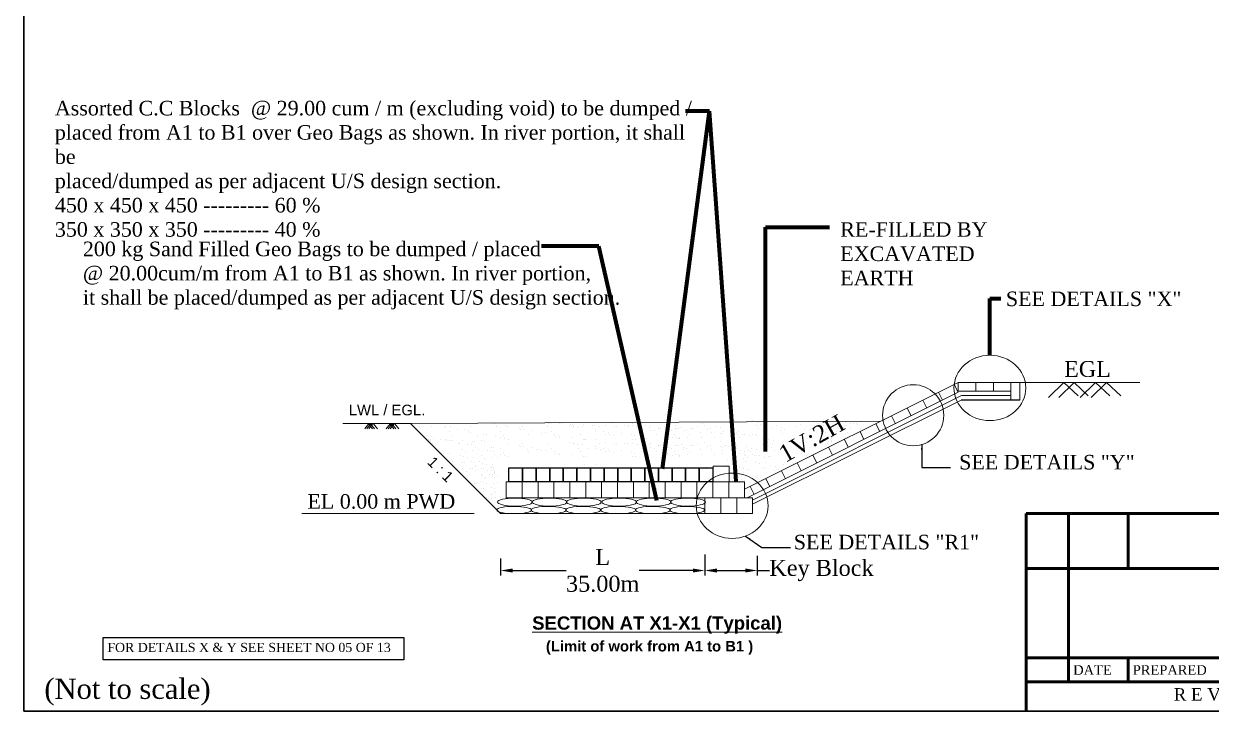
# Model space of a CAD drawing. Header units: metres. Extents: x -2434 to 11656, y -15288 to 8109.
# Drawn here: x -172.1 to -83.3, y -8361.3 to -8309.8 of the extents above; entities that cross this region are included whole.
import ezdxf
from ezdxf.enums import TextEntityAlignment as Align

# ---------------------------------------------------------------- set-up
doc = ezdxf.new("R2010")
doc.units = ezdxf.units.M
doc.layers.add('LINE', color=7, linetype='Continuous')
doc.styles.add('Arial B heading -200', font='arialbd.ttf', dxfattribs={"height": 0.6})
doc.styles.add('Arial-200', font='arial.ttf')
doc.styles.add('liza', font='times.ttf', dxfattribs={"height": 2})
doc.styles.get("Standard").update_dxf_attribs({"font": 'times.ttf'})
doc.dimstyles.get("Standard").update_dxf_attribs({"dimtxt": 0.5, "dimasz": 0.4075, "dimexe": 0.364, "dimexo": 0.219, "dimgap": 0.09, "dimtad": 0, "dimdec": 0, "dimlfac": 1000, "dimzin": 0, "dimdsep": 46, "dimtxsty": 'Standard', "dimcen": 0.09, "dimadec": 0, "dimazin": 0, "dimtfac": 1, "dimtdec": 0, "dimtofl": 0, "dimtmove": 0, "dimatfit": 3, "dimfxl": 1, "dimtolj": 1, "dimtzin": 0, "dimarcsym": 0})

# ---------------------------------------------------------------- blocks, each defined once
blk = doc.blocks.new('*D1186')
at = {"layer": 'Defpoints', "color": 0, "lineweight": -3, "ltscale": 0.5}
for p in [(-121.169, -8349.326), (-136.452, -8349.614), (-136.452, -8350.743)]:
    blk.add_point(p, dxfattribs=at)
at = {"layer": 'LINE', "color": 7, "ltscale": 0.5}
for p, q in [((-121.169, -8349.545), (-121.169, -8351.107)), ((-136.452, -8349.833), (-136.452, -8351.107)), ((-135.552, -8350.743), (-131.543, -8350.743)), ((-122.069, -8350.743), (-126.078, -8350.743))]:
    blk.add_line(p, q, dxfattribs=at)
at = {"layer": 'LINE', "color": 7, "lineweight": -3, "ltscale": 0.5}
for points in [[(-135.552, -8350.593), (-135.552, -8350.893), (-136.452, -8350.743)], [(-122.069, -8350.593), (-122.069, -8350.893), (-121.169, -8350.743)]]:
    blk.add_solid(points, dxfattribs=at)
at = {"layer": 'LINE', "color": 7, "lineweight": 9, "ltscale": 0.5, "insert": (-128.811, -8350.743), "char_height": 1.2, "attachment_point": 5}
blk.add_mtext('\\A1;L\\P35.00m', dxfattribs=at)
blk = doc.blocks.new('*D1187')
at = {"layer": 'Defpoints', "color": 0, "lineweight": -3, "ltscale": 0.5}
for p in [(-121.169, -8349.436), (-117.249, -8349.436), (-117.249, -8350.743)]:
    blk.add_point(p, dxfattribs=at)
at = {"layer": 'LINE', "color": 7, "ltscale": 0.5}
for p, q in [((-121.169, -8349.655), (-121.169, -8351.107)), ((-117.249, -8349.655), (-117.249, -8351.107)), ((-120.269, -8350.743), (-118.149, -8350.743)), ((-117.249, -8350.743), (-116.349, -8350.743))]:
    blk.add_line(p, q, dxfattribs=at)
at = {"layer": 'LINE', "color": 7, "lineweight": -3, "ltscale": 0.5}
for points in [[(-120.269, -8350.593), (-120.269, -8350.893), (-121.169, -8350.743)], [(-118.149, -8350.593), (-118.149, -8350.893), (-117.249, -8350.743)]]:
    blk.add_solid(points, dxfattribs=at)
at = {"layer": 'LINE', "color": 7, "lineweight": 9, "ltscale": 0.5, "insert": (-112.454, -8350.743), "char_height": 1.2, "attachment_point": 5}
blk.add_mtext('\\A1;Key Block', dxfattribs=at)

msp = doc.modelspace()

# ---------------------------------------------------------------- linework, layer by layer
at = {"color": 0, "linetype": 'Continuous', "lineweight": -3, "ltscale": 0.5}
msp.add_line((-97.63077, -8337.99115), (-102.017365, -8337.99115), dxfattribs=at)
at = {"linetype": 'ByBlock', "lineweight": 18, "ltscale": 0.5}
msp.add_line((-122.33666, -8346.489685), (-123.200437, -8346.489685), dxfattribs=at)
at = {"color": 0, "linetype": 'Continuous', "lineweight": -3, "ltscale": 0.5}
for points in [[(-134.802718, -8344.113685), (-135.81899, -8344.113685), (-135.81899, -8343.064517), (-134.802718, -8343.064517)], [(-133.786446, -8344.113685), (-134.802718, -8344.113685), (-134.802718, -8343.064517), (-133.786446, -8343.064517)], [(-132.770174, -8344.113685), (-133.786446, -8344.113685), (-133.786446, -8343.064517), (-132.770174, -8343.064517)], [(-131.753902, -8344.113685), (-132.770174, -8344.113685), (-132.770174, -8343.064517), (-131.753902, -8343.064517)], [(-130.73763, -8344.113683), (-131.753902, -8344.113683), (-131.753902, -8343.064515), (-130.73763, -8343.064515)], [(-129.721359, -8344.113684), (-130.73763, -8344.113684), (-130.73763, -8343.064516), (-129.721359, -8343.064516)], [(-128.705087, -8344.113684), (-129.721359, -8344.113684), (-129.721359, -8343.064516), (-128.705087, -8343.064516)], [(-127.688815, -8344.113681), (-128.705087, -8344.113681), (-128.705087, -8343.064514), (-127.688815, -8343.064514)], [(-126.672543, -8344.113682), (-127.688815, -8344.113682), (-127.688815, -8343.064514), (-126.672543, -8343.064514)], [(-125.656271, -8344.113683), (-126.672543, -8344.113683), (-126.672543, -8343.064515), (-125.656271, -8343.064515)], [(-124.639999, -8344.113684), (-125.656271, -8344.113684), (-125.656271, -8343.064516), (-124.639999, -8343.064516)], [(-123.623728, -8344.113685), (-124.639999, -8344.113685), (-124.639999, -8343.064517), (-123.623728, -8343.064517)], [(-122.607456, -8344.113684), (-123.623728, -8344.113684), (-123.623728, -8343.064516), (-122.607456, -8343.064516)], [(-121.591184, -8344.113685), (-122.607456, -8344.113685), (-122.607456, -8343.064517), (-121.591184, -8343.064517)], [(-120.574912, -8344.113685), (-121.591184, -8344.113685), (-121.591184, -8343.064517), (-120.574912, -8343.064517)], [(-166.149454, -8355.758915), (-143.674998, -8355.758915), (-143.674998, -8357.414404), (-166.149454, -8357.414404)]]:
    msp.add_lwpolyline(points, close=True, dxfattribs=at)
at = {"linetype": 'ByBlock', "lineweight": 18, "ltscale": 0.5}
for points in [[(-119.365209, -8344.113685), (-120.553209, -8344.113685), (-120.553209, -8342.925685), (-119.365209, -8342.925685)], [(-134.830912, -8345.301685), (-136.018912, -8345.301685), (-136.018912, -8344.113685), (-134.830912, -8344.113685)], [(-133.642912, -8345.301685), (-134.830912, -8345.301685), (-134.830912, -8344.113685), (-133.642912, -8344.113685)], [(-132.454912, -8345.301685), (-133.642912, -8345.301685), (-133.642912, -8344.113685), (-132.454912, -8344.113685)], [(-131.266912, -8345.301685), (-132.454912, -8345.301685), (-132.454912, -8344.113685), (-131.266912, -8344.113685)], [(-130.078912, -8345.301685), (-131.266912, -8345.301685), (-131.266912, -8344.113685), (-130.078912, -8344.113685)], [(-128.890912, -8345.301685), (-130.078912, -8345.301685), (-130.078912, -8344.113685), (-128.890912, -8344.113685)], [(-127.702912, -8345.301685), (-128.890912, -8345.301685), (-128.890912, -8344.113685), (-127.702912, -8344.113685)], [(-126.514912, -8345.301685), (-127.702912, -8345.301685), (-127.702912, -8344.113685), (-126.514912, -8344.113685)], [(-125.326912, -8345.301685), (-126.514912, -8345.301685), (-126.514912, -8344.113685), (-125.326912, -8344.113685)], [(-124.138912, -8345.301685), (-125.326912, -8345.301685), (-125.326912, -8344.113685), (-124.138912, -8344.113685)], [(-122.950912, -8345.301685), (-124.138912, -8345.301685), (-124.138912, -8344.113685), (-122.950912, -8344.113685)], [(-121.762912, -8345.301685), (-122.950912, -8345.301685), (-122.950912, -8344.113685), (-121.762912, -8344.113685)], [(-120.574912, -8345.301685), (-121.762912, -8345.301685), (-121.762912, -8344.113685), (-120.574912, -8344.113685)], [(-119.980912, -8346.489685), (-121.168912, -8346.489685), (-121.168912, -8345.301685), (-119.980912, -8345.301685)], [(-118.792912, -8346.489685), (-119.980912, -8346.489685), (-119.980912, -8345.301685), (-118.792912, -8345.301685)], [(-117.604912, -8346.489685), (-118.792912, -8346.489685), (-118.792912, -8345.301685), (-117.604912, -8345.301685)]]:
    msp.add_lwpolyline(points, close=True, dxfattribs=at)
msp.add_lwpolyline([(-118.198912, -8345.301685), (-118.198912, -8344.113685), (-120.574912, -8344.113685), (-120.574912, -8345.301685), (-119.386912, -8345.301685), (-119.386912, -8344.113685)], dxfattribs=at)
at = {"layer": 'LINE', "color": 7, "lineweight": 18, "ltscale": 0.5}
for p, q in [((-102.22694, -8336.677958), (-118.198912, -8344.663945)), ((-102.22694, -8337.412055), (-102.520578, -8336.824778)), ((-88.659877, -8336.677958), (-102.22694, -8336.677958)), ((-102.22694, -8336.677958), (-102.22694, -8337.334554)), ((-102.22694, -8336.677958), (-99.600557, -8336.677958)), ((-100.913748, -8336.677958), (-100.913748, -8337.334554)), ((-99.600557, -8336.677958), (-99.600557, -8337.334554)), ((-99.600557, -8336.677958), (-99.600557, -8337.334554)), ((-98.287366, -8336.677958), (-98.287366, -8337.334554)), ((-98.287366, -8336.677958), (-98.287366, -8337.334554)), ((-102.22694, -8337.412055), (-118.006201, -8345.301685)), ((-101.994438, -8337.662852), (-117.604912, -8345.468089)), ((-102.017365, -8337.99115), (-117.604912, -8345.784923)), ((-104.576047, -8338.586609), (-104.869686, -8337.999332)), ((-103.401493, -8337.999332), (-103.695132, -8337.412055)), ((-102.22694, -8337.334554), (-98.287366, -8337.334554)), ((-101.994438, -8337.662852), (-98.287366, -8337.662852)), ((-105.750601, -8339.173885), (-106.04424, -8338.586609)), ((-143.185532, -8339.756549), (-148.231538, -8339.756549)), ((-136.452395, -8346.489686), (-143.185532, -8339.756549)), ((-138.852445, -8339.729545), (-138.852445, -8339.729545)), ((-136.917024, -8339.772038), (-136.917024, -8339.772038)), ((-135.021328, -8339.71047), (-135.021328, -8339.71047)), ((-133.562427, -8339.696118), (-133.562427, -8339.696118)), ((-132.861842, -8339.726706), (-132.861842, -8339.726706)), ((-132.713413, -8339.733187), (-132.713413, -8339.733187)), ((-132.0114, -8339.75103), (-132.0114, -8339.75103)), ((-131.911897, -8339.768182), (-131.911897, -8339.768182)), ((-131.211312, -8339.79877), (-131.211312, -8339.79877)), ((-131.190212, -8339.691396), (-131.190212, -8339.691396)), ((-127.359095, -8339.672322), (-127.359095, -8339.672322)), ((-126.591774, -8339.720605), (-126.591774, -8339.720605)), ((-123.527978, -8339.653247), (-123.527978, -8339.653247)), ((-121.330304, -8339.75038), (-121.330304, -8339.75038)), ((-118.930677, -8339.550893), (-118.930677, -8339.550893)), ((-117.97661, -8339.663253), (-117.97661, -8339.663253)), ((-117.633454, -8339.504429), (-117.633454, -8339.504429)), ((-117.240742, -8339.635598), (-117.240742, -8339.635598)), ((-112.665061, -8339.770942), (-112.665061, -8339.770942)), ((-110.884968, -8339.55947), (-110.884968, -8339.55947)), ((-110.644309, -8339.686653), (-110.644309, -8339.686653)), ((-110.285879, -8339.769452), (-110.285879, -8339.769452)), ((-110.023368, -8339.72877), (-110.023368, -8339.72877)), ((-109.842792, -8339.721648), (-109.842792, -8339.721648)), ((-109.73327, -8339.793083), (-109.73327, -8339.793083)), ((-108.099709, -8340.348439), (-108.393348, -8339.761162)), ((-106.925155, -8339.761162), (-107.218794, -8339.173885)), ((-142.49363, -8339.996143), (-142.49363, -8339.996143)), ((-141.997997, -8340.642064), (-141.997997, -8340.642064)), ((-141.591562, -8339.937896), (-141.591562, -8339.937896)), ((-140.637495, -8340.050256), (-140.637495, -8340.050256)), ((-140.573549, -8339.9925), (-140.573549, -8339.9925)), ((-140.276893, -8340.379109), (-140.276893, -8340.379109)), ((-140.190524, -8339.980593), (-140.190524, -8339.980593)), ((-140.086961, -8340.626634), (-140.086961, -8340.626634)), ((-139.675283, -8340.224482), (-139.675283, -8340.224482)), ((-139.146173, -8340.21212), (-139.146173, -8340.21212)), ((-138.856076, -8340.276433), (-138.856076, -8340.276433)), ((-138.707253, -8340.442898), (-138.707253, -8340.442898)), ((-138.662513, -8339.977069), (-138.662513, -8339.977069)), ((-138.16688, -8340.62299), (-138.16688, -8340.62299)), ((-137.753186, -8340.555258), (-137.753186, -8340.555258)), ((-137.492619, -8340.578704), (-137.492619, -8340.578704)), ((-136.742432, -8339.973425), (-136.742432, -8339.973425)), ((-136.445776, -8340.360035), (-136.445776, -8340.360035)), ((-136.255844, -8340.607559), (-136.255844, -8340.607559)), ((-136.100962, -8339.865811), (-136.100962, -8339.865811)), ((-135.954812, -8339.946264), (-135.954812, -8339.946264)), ((-135.056612, -8340.097338), (-135.056612, -8340.097338)), ((-134.986783, -8340.16468), (-134.986783, -8340.16468)), ((-134.831396, -8339.957995), (-134.831396, -8339.957995)), ((-134.766514, -8340.161651), (-134.766514, -8340.161651)), ((-134.335763, -8340.603916), (-134.335763, -8340.603916)), ((-134.032716, -8340.27704), (-134.032716, -8340.27704)), ((-133.403057, -8340.463923), (-133.403057, -8340.463923)), ((-133.070504, -8340.451266), (-133.070504, -8340.451266)), ((-132.911315, -8339.954351), (-132.911315, -8339.954351)), ((-132.614659, -8340.340961), (-132.614659, -8340.340961)), ((-132.424727, -8340.588485), (-132.424727, -8340.588485)), ((-132.102474, -8340.669682), (-132.102474, -8340.669682)), ((-131.266312, -8339.886462), (-131.266312, -8339.886462)), ((-131.062883, -8339.80525), (-131.062883, -8339.80525)), ((-131.000279, -8339.93892), (-131.000279, -8339.93892)), ((-130.96705, -8339.982556), (-130.96705, -8339.982556)), ((-130.676952, -8340.046869), (-130.676952, -8340.046869)), ((-130.504647, -8340.584841), (-130.504647, -8340.584841)), ((-130.312245, -8339.998822), (-130.312245, -8339.998822)), ((-130.261366, -8339.840245), (-130.261366, -8339.840245)), ((-129.560782, -8339.870833), (-129.560782, -8339.870833)), ((-129.412353, -8339.877314), (-129.412353, -8339.877314)), ((-129.350033, -8340.173048), (-129.350033, -8340.173048)), ((-129.313495, -8340.349141), (-129.313495, -8340.349141)), ((-129.080199, -8339.935277), (-129.080199, -8339.935277)), ((-128.783543, -8340.321886), (-128.783543, -8340.321886)), ((-128.610836, -8339.912309), (-128.610836, -8339.912309)), ((-128.59361, -8340.569411), (-128.59361, -8340.569411)), ((-128.382003, -8340.391464), (-128.382003, -8340.391464)), ((-128.269145, -8340.580668), (-128.269145, -8340.580668)), ((-127.979047, -8340.644981), (-127.979047, -8340.644981)), ((-127.910252, -8339.942897), (-127.910252, -8339.942897)), ((-127.761823, -8339.949378), (-127.761823, -8339.949378)), ((-127.427936, -8340.503824), (-127.427936, -8340.503824)), ((-127.169162, -8339.919846), (-127.169162, -8339.919846)), ((-126.960306, -8339.984373), (-126.960306, -8339.984373)), ((-126.877488, -8339.867775), (-126.877488, -8339.867775)), ((-126.67353, -8340.565767), (-126.67353, -8340.565767)), ((-126.58739, -8339.932088), (-126.58739, -8339.932088)), ((-126.465724, -8340.67805), (-126.465724, -8340.67805)), ((-126.259722, -8340.014961), (-126.259722, -8340.014961)), ((-126.111293, -8340.021441), (-126.111293, -8340.021441)), ((-125.629562, -8339.894831), (-125.629562, -8339.894831)), ((-125.309776, -8340.056436), (-125.309776, -8340.056436)), ((-125.249082, -8339.916202), (-125.249082, -8339.916202)), ((-125.223933, -8340.234359), (-125.223933, -8340.234359)), ((-124.952426, -8340.302812), (-124.952426, -8340.302812)), ((-124.762494, -8340.550336), (-124.762494, -8340.550336)), ((-124.661533, -8340.113246), (-124.661533, -8340.113246)), ((-124.609192, -8340.087025), (-124.609192, -8340.087025)), ((-124.460763, -8340.093505), (-124.460763, -8340.093505)), ((-124.179583, -8340.465886), (-124.179583, -8340.465886)), ((-124.004947, -8340.056436), (-124.004947, -8340.056436)), ((-123.919103, -8340.234359), (-123.919103, -8340.234359)), ((-123.647596, -8340.302812), (-123.647596, -8340.302812)), ((-123.457664, -8340.550336), (-123.457664, -8340.550336)), ((-123.356703, -8340.113246), (-123.356703, -8340.113246)), ((-123.338046, -8339.900772), (-123.338046, -8339.900772)), ((-123.304362, -8340.087025), (-123.304362, -8340.087025)), ((-123.155933, -8340.093505), (-123.155933, -8340.093505)), ((-122.889866, -8340.056436), (-122.889866, -8340.056436)), ((-122.804022, -8340.234359), (-122.804022, -8340.234359)), ((-122.532515, -8340.302812), (-122.532515, -8340.302812)), ((-122.342583, -8340.550336), (-122.342583, -8340.550336)), ((-122.241622, -8340.113246), (-122.241622, -8340.113246)), ((-122.189281, -8340.087025), (-122.189281, -8340.087025)), ((-122.040852, -8340.093505), (-122.040852, -8340.093505)), ((-121.69708, -8339.941471), (-121.69708, -8339.941471)), ((-121.51005, -8340.393773), (-121.51005, -8340.393773)), ((-121.167915, -8339.910113), (-121.167915, -8339.910113)), ((-120.977983, -8340.157638), (-120.977983, -8340.157638)), ((-120.734868, -8340.115697), (-120.734868, -8340.115697)), ((-120.708533, -8340.428768), (-120.708533, -8340.428768)), ((-120.285953, -8339.981906), (-120.285953, -8339.981906)), ((-120.007948, -8340.459356), (-120.007948, -8340.459356)), ((-119.995856, -8340.046219), (-119.995856, -8340.046219)), ((-119.85952, -8340.465837), (-119.85952, -8340.465837)), ((-119.766839, -8340.334113), (-119.766839, -8340.334113)), ((-119.058003, -8340.500832), (-119.058003, -8340.500832)), ((-119.057902, -8340.153994), (-119.057902, -8340.153994)), ((-118.812771, -8340.446473), (-118.812771, -8340.446473)), ((-118.761246, -8340.540604), (-118.761246, -8340.540604)), ((-118.632399, -8340.348491), (-118.632399, -8340.348491)), ((-118.357418, -8340.53142), (-118.357418, -8340.53142)), ((-118.208989, -8340.5379), (-118.208989, -8340.5379)), ((-117.85056, -8340.620699), (-117.85056, -8340.620699)), ((-117.588048, -8340.580018), (-117.588048, -8340.580018)), ((-117.407473, -8340.572895), (-117.407473, -8340.572895)), ((-117.336798, -8339.891039), (-117.336798, -8339.891039)), ((-117.297951, -8340.644331), (-117.297951, -8340.644331)), ((-117.146866, -8340.138564), (-117.146866, -8340.138564)), ((-117.014398, -8339.837479), (-117.014398, -8339.837479)), ((-116.706888, -8340.603483), (-116.706888, -8340.603483)), ((-116.178194, -8340.037021), (-116.178194, -8340.037021)), ((-115.835039, -8339.878196), (-115.835039, -8339.878196)), ((-115.538383, -8340.264806), (-115.538383, -8340.264806)), ((-115.442326, -8340.009365), (-115.442326, -8340.009365)), ((-115.348451, -8340.512331), (-115.348451, -8340.512331)), ((-115.215982, -8340.211246), (-115.215982, -8340.211246)), ((-114.344027, -8340.001269), (-114.344027, -8340.001269)), ((-114.000872, -8339.842445), (-114.000872, -8339.842445)), ((-113.704216, -8340.229054), (-113.704216, -8340.229054)), ((-113.608159, -8339.973613), (-113.608159, -8339.973613)), ((-113.381815, -8340.175495), (-113.381815, -8340.175495)), ((-113.008216, -8339.929766), (-113.008216, -8339.929766)), ((-112.368405, -8340.157551), (-112.368405, -8340.157551)), ((-112.272349, -8339.90211), (-112.272349, -8339.90211)), ((-112.178473, -8340.405076), (-112.178473, -8340.405076)), ((-112.046004, -8340.103992), (-112.046004, -8340.103992)), ((-111.879139, -8339.857446), (-111.879139, -8339.857446)), ((-111.704308, -8340.214382), (-111.704308, -8340.214382)), ((-111.63848, -8339.984629), (-111.63848, -8339.984629)), ((-111.311595, -8340.34555), (-111.311595, -8340.34555)), ((-111.28005, -8340.067427), (-111.28005, -8340.067427)), ((-111.017539, -8340.026746), (-111.017539, -8340.026746)), ((-110.836964, -8340.019624), (-110.836964, -8340.019624)), ((-110.727442, -8340.091059), (-110.727442, -8340.091059)), ((-110.710136, -8339.916406), (-110.710136, -8339.916406)), ((-110.528837, -8340.409391), (-110.528837, -8340.409391)), ((-110.317424, -8340.047575), (-110.317424, -8340.047575)), ((-109.274263, -8340.935716), (-109.567901, -8340.348439)), ((-109.534666, -8340.111415), (-109.534666, -8340.111415)), ((-141.870603, -8340.926377), (-141.870603, -8340.926377)), ((-141.722174, -8340.932858), (-141.722174, -8340.932858)), ((-141.701341, -8341.028674), (-141.701341, -8341.028674)), ((-141.582181, -8340.693486), (-141.582181, -8340.693486)), ((-141.511409, -8341.276199), (-141.511409, -8341.276199)), ((-141.473657, -8340.833475), (-141.473657, -8340.833475)), ((-140.920658, -8340.967853), (-140.920658, -8340.967853)), ((-140.53783, -8340.925013), (-140.53783, -8340.925013)), ((-140.511445, -8341.007701), (-140.511445, -8341.007701)), ((-140.247733, -8340.989326), (-140.247733, -8340.989326)), ((-140.220073, -8340.998441), (-140.220073, -8340.998441)), ((-140.071644, -8341.004921), (-140.071644, -8341.004921)), ((-139.591328, -8341.272555), (-139.591328, -8341.272555)), ((-139.543415, -8341.226117), (-139.543415, -8341.226117)), ((-139.270128, -8341.039916), (-139.270128, -8341.039916)), ((-138.884276, -8341.291597), (-138.884276, -8341.291597)), ((-138.589348, -8341.338477), (-138.589348, -8341.338477)), ((-138.569543, -8341.070504), (-138.569543, -8341.070504)), ((-138.421114, -8341.076985), (-138.421114, -8341.076985)), ((-138.342555, -8341.550568), (-138.342555, -8341.550568)), ((-137.870224, -8341.0096), (-137.870224, -8341.0096)), ((-137.619598, -8341.11198), (-137.619598, -8341.11198)), ((-137.144357, -8341.557108), (-137.144357, -8341.557108)), ((-136.995928, -8341.563588), (-136.995928, -8341.563588)), ((-136.790974, -8340.729484), (-136.790974, -8340.729484)), ((-136.448268, -8340.810231), (-136.448268, -8340.810231)), ((-136.158171, -8340.874544), (-136.158171, -8340.874544)), ((-135.954812, -8341.235129), (-135.954812, -8341.235129)), ((-135.822945, -8340.9479), (-135.822945, -8340.9479)), ((-135.056612, -8341.386203), (-135.056612, -8341.386203)), ((-134.986783, -8341.453545), (-134.986783, -8341.453545)), ((-134.831396, -8341.24686), (-134.831396, -8341.24686)), ((-134.766514, -8341.450516), (-134.766514, -8341.450516)), ((-134.032716, -8341.565905), (-134.032716, -8341.565905)), ((-132.911315, -8341.243216), (-132.911315, -8341.243216)), ((-132.358707, -8340.695449), (-132.358707, -8340.695449)), ((-132.068609, -8340.759763), (-132.068609, -8340.759763)), ((-131.266312, -8341.175327), (-131.266312, -8341.175327)), ((-131.148407, -8340.782042), (-131.148407, -8340.782042)), ((-131.000279, -8341.227785), (-131.000279, -8341.227785)), ((-130.96705, -8341.271421), (-130.96705, -8341.271421)), ((-130.676952, -8341.335734), (-130.676952, -8341.335734)), ((-130.312245, -8341.287687), (-130.312245, -8341.287687)), ((-130.260245, -8340.923456), (-130.260245, -8340.923456)), ((-130.186195, -8340.956268), (-130.186195, -8340.956268)), ((-130.111816, -8340.929936), (-130.111816, -8340.929936)), ((-129.350033, -8341.461913), (-129.350033, -8341.461913)), ((-129.310299, -8340.964931), (-129.310299, -8340.964931)), ((-129.080199, -8341.224142), (-129.080199, -8341.224142)), ((-128.610836, -8341.201174), (-128.610836, -8341.201174)), ((-127.910252, -8341.231762), (-127.910252, -8341.231762)), ((-127.761823, -8341.238243), (-127.761823, -8341.238243)), ((-127.169162, -8341.208711), (-127.169162, -8341.208711)), ((-126.960306, -8341.273238), (-126.960306, -8341.273238)), ((-126.61559, -8340.947252), (-126.61559, -8340.947252)), ((-126.58739, -8341.220953), (-126.58739, -8341.220953)), ((-126.376874, -8340.952377), (-126.376874, -8340.952377)), ((-126.259722, -8341.303826), (-126.259722, -8341.303826)), ((-126.111293, -8341.310306), (-126.111293, -8341.310306)), ((-125.497695, -8340.896466), (-125.497695, -8340.896466)), ((-125.309776, -8341.345301), (-125.309776, -8341.345301)), ((-125.249082, -8341.205067), (-125.249082, -8341.205067)), ((-125.223933, -8341.523224), (-125.223933, -8341.523224)), ((-124.661533, -8341.402111), (-124.661533, -8341.402111)), ((-124.609192, -8341.375889), (-124.609192, -8341.375889)), ((-124.460763, -8341.38237), (-124.460763, -8341.38237)), ((-124.192865, -8340.896466), (-124.192865, -8340.896466)), ((-124.112632, -8340.727438), (-124.112632, -8340.727438)), ((-124.004947, -8341.345301), (-124.004947, -8341.345301)), ((-123.964203, -8340.733918), (-123.964203, -8340.733918)), ((-123.919103, -8341.523224), (-123.919103, -8341.523224)), ((-123.605773, -8340.816717), (-123.605773, -8340.816717)), ((-123.356703, -8341.402111), (-123.356703, -8341.402111)), ((-123.343262, -8340.776035), (-123.343262, -8340.776035)), ((-123.304362, -8341.375889), (-123.304362, -8341.375889)), ((-123.162686, -8340.768913), (-123.162686, -8340.768913)), ((-123.155933, -8341.38237), (-123.155933, -8341.38237)), ((-123.077784, -8340.896466), (-123.077784, -8340.896466)), ((-123.053164, -8340.840349), (-123.053164, -8340.840349)), ((-122.889866, -8341.345301), (-122.889866, -8341.345301)), ((-122.804022, -8341.523224), (-122.804022, -8341.523224)), ((-122.462102, -8340.799501), (-122.462102, -8340.799501)), ((-122.241622, -8341.402111), (-122.241622, -8341.402111)), ((-122.189281, -8341.375889), (-122.189281, -8341.375889)), ((-122.040852, -8341.38237), (-122.040852, -8341.38237)), ((-121.69708, -8341.230336), (-121.69708, -8341.230336)), ((-121.387513, -8340.759112), (-121.387513, -8340.759112)), ((-121.167915, -8341.198978), (-121.167915, -8341.198978)), ((-120.977983, -8341.446503), (-120.977983, -8341.446503)), ((-120.734868, -8341.404562), (-120.734868, -8341.404562)), ((-120.48235, -8340.803559), (-120.48235, -8340.803559)), ((-120.024056, -8341.061384), (-120.024056, -8341.061384)), ((-119.97607, -8341.437435), (-119.97607, -8341.437435)), ((-119.859293, -8341.569781), (-119.859293, -8341.569781)), ((-119.713559, -8341.396753), (-119.713559, -8341.396753)), ((-119.532984, -8341.389631), (-119.532984, -8341.389631)), ((-119.423462, -8341.461066), (-119.423462, -8341.461066)), ((-118.832399, -8341.420219), (-118.832399, -8341.420219)), ((-118.571314, -8340.788128), (-118.571314, -8340.788128)), ((-118.075681, -8341.434049), (-118.075681, -8341.434049)), ((-116.88253, -8340.839115), (-116.88253, -8340.839115)), ((-116.819557, -8341.300245), (-116.819557, -8341.300245)), ((-116.651233, -8340.784485), (-116.651233, -8340.784485)), ((-116.476401, -8341.141421), (-116.476401, -8341.141421)), ((-116.410574, -8340.911667), (-116.410574, -8340.911667)), ((-116.179745, -8341.52803), (-116.179745, -8341.52803)), ((-116.083689, -8341.272589), (-116.083689, -8341.272589)), ((-116.052144, -8340.994466), (-116.052144, -8340.994466)), ((-112.619655, -8340.84653), (-112.619655, -8340.84653)), ((-112.43908, -8340.839407), (-112.43908, -8340.839407)), ((-112.329558, -8340.910843), (-112.329558, -8340.910843)), ((-112.028838, -8341.247159), (-112.028838, -8341.247159)), ((-111.623371, -8342.11027), (-111.917009, -8341.522993)), ((-111.914137, -8341.105627), (-111.914137, -8341.105627)), ((-111.738495, -8340.869996), (-111.738495, -8340.869996)), ((-111.685683, -8341.088335), (-111.685683, -8341.088335)), ((-111.68284, -8341.050997), (-111.68284, -8341.050997)), ((-111.292971, -8341.219503), (-111.292971, -8341.219503)), ((-110.448817, -8341.522993), (-110.742455, -8340.935716)), ((-141.015776, -8341.92212), (-141.015776, -8341.92212)), ((-140.379577, -8342.009337), (-140.379577, -8342.009337)), ((-140.275933, -8342.004491), (-140.275933, -8342.004491)), ((-139.42551, -8342.121697), (-139.42551, -8342.121697)), ((-139.294672, -8341.659164), (-139.294672, -8341.659164)), ((-139.231582, -8342.236017), (-139.231582, -8342.236017)), ((-139.10474, -8341.906689), (-139.10474, -8341.906689)), ((-138.941485, -8342.30033), (-138.941485, -8342.30033)), ((-138.508002, -8341.790729), (-138.508002, -8341.790729)), ((-138.463298, -8342.295923), (-138.463298, -8342.295923)), ((-138.118229, -8341.712721), (-138.118229, -8341.712721)), ((-137.869486, -8342.145768), (-137.869486, -8342.145768)), ((-137.679554, -8342.393292), (-137.679554, -8342.393292)), ((-137.45909, -8341.778201), (-137.45909, -8341.778201)), ((-137.164162, -8341.825081), (-137.164162, -8341.825081)), ((-137.082816, -8342.277332), (-137.082816, -8342.277332)), ((-136.961476, -8341.828882), (-136.961476, -8341.828882)), ((-136.91737, -8342.037172), (-136.91737, -8342.037172)), ((-136.642154, -8342.309356), (-136.642154, -8342.309356)), ((-136.448268, -8342.099096), (-136.448268, -8342.099096)), ((-136.445776, -8341.6489), (-136.445776, -8341.6489)), ((-136.255844, -8341.896424), (-136.255844, -8341.896424)), ((-136.158171, -8342.163409), (-136.158171, -8342.163409)), ((-135.822945, -8342.236764), (-135.822945, -8342.236764)), ((-134.429229, -8341.66727), (-134.429229, -8341.66727)), ((-134.335763, -8341.892781), (-134.335763, -8341.892781)), ((-133.724173, -8341.665534), (-133.724173, -8341.665534)), ((-133.575744, -8341.672015), (-133.575744, -8341.672015)), ((-133.403057, -8341.752788), (-133.403057, -8341.752788)), ((-133.070504, -8341.740131), (-133.070504, -8341.740131)), ((-132.614659, -8341.629826), (-132.614659, -8341.629826)), ((-132.424727, -8341.87735), (-132.424727, -8341.87735)), ((-132.358707, -8341.984314), (-132.358707, -8341.984314)), ((-132.102474, -8341.958547), (-132.102474, -8341.958547)), ((-132.068609, -8342.048627), (-132.068609, -8342.048627)), ((-131.148407, -8342.070907), (-131.148407, -8342.070907)), ((-130.598112, -8341.648195), (-130.598112, -8341.648195)), ((-130.504647, -8341.873706), (-130.504647, -8341.873706)), ((-130.260245, -8342.212321), (-130.260245, -8342.212321)), ((-130.111816, -8342.218801), (-130.111816, -8342.218801)), ((-129.880997, -8341.648798), (-129.880997, -8341.648798)), ((-129.313495, -8341.638006), (-129.313495, -8341.638006)), ((-128.999837, -8341.672264), (-128.999837, -8341.672264)), ((-128.783543, -8341.610751), (-128.783543, -8341.610751)), ((-128.59361, -8341.858276), (-128.59361, -8341.858276)), ((-128.382003, -8341.680329), (-128.382003, -8341.680329)), ((-128.269145, -8341.869533), (-128.269145, -8341.869533)), ((-127.979047, -8341.933846), (-127.979047, -8341.933846)), ((-127.427936, -8341.792689), (-127.427936, -8341.792689)), ((-126.67353, -8341.854632), (-126.67353, -8341.854632)), ((-126.61559, -8342.236117), (-126.61559, -8342.236117)), ((-126.465724, -8341.966915), (-126.465724, -8341.966915)), ((-126.376874, -8342.241242), (-126.376874, -8342.241242)), ((-125.497695, -8342.185331), (-125.497695, -8342.185331)), ((-124.952426, -8341.591677), (-124.952426, -8341.591677)), ((-124.762494, -8341.839201), (-124.762494, -8341.839201)), ((-124.192865, -8342.185331), (-124.192865, -8342.185331)), ((-124.179583, -8341.754751), (-124.179583, -8341.754751)), ((-124.112632, -8342.016303), (-124.112632, -8342.016303)), ((-123.964203, -8342.022783), (-123.964203, -8342.022783)), ((-123.647596, -8341.591677), (-123.647596, -8341.591677)), ((-123.605773, -8342.105582), (-123.605773, -8342.105582)), ((-123.457664, -8341.839201), (-123.457664, -8341.839201)), ((-123.343262, -8342.0649), (-123.343262, -8342.0649)), ((-123.162686, -8342.057778), (-123.162686, -8342.057778)), ((-123.077784, -8342.185331), (-123.077784, -8342.185331)), ((-123.053164, -8342.129213), (-123.053164, -8342.129213)), ((-122.796568, -8341.657247), (-122.796568, -8341.657247)), ((-122.532515, -8341.591677), (-122.532515, -8341.591677)), ((-122.462102, -8342.088366), (-122.462102, -8342.088366)), ((-122.342583, -8341.839201), (-122.342583, -8341.839201)), ((-121.51005, -8341.682638), (-121.51005, -8341.682638)), ((-121.387513, -8342.047977), (-121.387513, -8342.047977)), ((-120.708533, -8341.717633), (-120.708533, -8341.717633)), ((-120.48235, -8342.092424), (-120.48235, -8342.092424)), ((-119.881337, -8341.95501), (-119.881337, -8341.95501)), ((-119.821004, -8341.756686), (-119.821004, -8341.756686)), ((-119.008041, -8341.65585), (-119.008041, -8341.65585)), ((-118.945068, -8342.11698), (-118.945068, -8342.11698)), ((-118.776744, -8341.60122), (-118.776744, -8341.60122)), ((-118.601912, -8341.958156), (-118.601912, -8341.958156)), ((-118.536085, -8341.728403), (-118.536085, -8341.728403)), ((-118.305256, -8342.344766), (-118.305256, -8342.344766)), ((-118.2092, -8342.089324), (-118.2092, -8342.089324)), ((-118.177655, -8341.811202), (-118.177655, -8341.811202)), ((-118.163584, -8342.132885), (-118.163584, -8342.132885)), ((-117.982856, -8342.291206), (-117.982856, -8342.291206)), ((-117.915144, -8341.77052), (-117.915144, -8341.77052)), ((-117.779025, -8341.820659), (-117.779025, -8341.820659)), ((-117.718692, -8341.622335), (-117.718692, -8341.622335)), ((-117.589093, -8342.068183), (-117.589093, -8342.068183)), ((-117.463, -8342.163473), (-117.463, -8342.163473)), ((-117.326151, -8341.659495), (-117.326151, -8341.659495)), ((-117.314571, -8342.169953), (-117.314571, -8342.169953)), ((-117.051937, -8342.174892), (-117.051937, -8342.174892)), ((-116.764625, -8341.734695), (-116.764625, -8341.734695)), ((-116.693507, -8342.25769), (-116.693507, -8342.25769)), ((-116.430996, -8342.217009), (-116.430996, -8342.217009)), ((-116.25042, -8342.209887), (-116.25042, -8342.209887)), ((-115.989813, -8341.775555), (-115.989813, -8341.775555)), ((-113.561464, -8342.138383), (-113.561464, -8342.138383)), ((-113.51985, -8342.030878), (-113.51985, -8342.030878)), ((-113.127138, -8342.162046), (-113.127138, -8342.162046)), ((-112.797925, -8342.697547), (-113.091563, -8342.11027)), ((-140.026239, -8342.599906), (-140.026239, -8342.599906)), ((-139.325655, -8342.630494), (-139.325655, -8342.630494)), ((-139.29946, -8343.079143), (-139.29946, -8343.079143)), ((-139.177226, -8342.636974), (-139.177226, -8342.636974)), ((-138.969685, -8343.315495), (-138.969685, -8343.315495)), ((-138.671274, -8343.091019), (-138.671274, -8343.091019)), ((-138.609107, -8342.55261), (-138.609107, -8342.55261)), ((-138.508002, -8343.098148), (-138.508002, -8343.098148)), ((-138.375709, -8342.671969), (-138.375709, -8342.671969)), ((-138.342555, -8342.857987), (-138.342555, -8342.857987)), ((-138.33143, -8343.297558), (-138.33143, -8343.297558)), ((-138.312451, -8342.93922), (-138.312451, -8342.93922)), ((-138.064852, -8343.179092), (-138.064852, -8343.179092)), ((-138.000324, -8342.608301), (-138.000324, -8342.608301)), ((-137.900469, -8343.117097), (-137.900469, -8343.117097)), ((-137.806396, -8342.722621), (-137.806396, -8342.722621)), ((-137.75204, -8343.123578), (-137.75204, -8343.123578)), ((-137.516299, -8342.786934), (-137.516299, -8342.786934)), ((-137.405713, -8343.244572), (-137.405713, -8343.244572)), ((-137.183922, -8343.039214), (-137.183922, -8343.039214)), ((-137.110785, -8343.291452), (-137.110785, -8343.291452)), ((-137.09098, -8343.023479), (-137.09098, -8343.023479)), ((-137.038112, -8342.782527), (-137.038112, -8342.782527)), ((-136.950523, -8343.158573), (-136.950523, -8343.158573)), ((-136.942551, -8343.029959), (-136.942551, -8343.029959)), ((-136.91737, -8343.344591), (-136.91737, -8343.344591)), ((-130.207898, -8342.839133), (-130.207898, -8342.839133)), ((-129.332002, -8342.847796), (-129.332002, -8342.847796)), ((-125.979473, -8343.105134), (-125.979473, -8343.105134)), ((-125.624832, -8343.046218), (-125.624832, -8343.046218)), ((-124.321528, -8343.1036), (-124.321528, -8343.1036)), ((-123.461627, -8343.06381), (-123.461627, -8343.06381)), ((-122.465248, -8343.11132), (-122.465248, -8343.11132)), ((-122.353395, -8343.053985), (-122.353395, -8343.053985)), ((-121.349538, -8343.059802), (-121.349538, -8343.059802)), ((-121.014825, -8343.13458), (-121.014825, -8343.13458)), ((-119.588511, -8342.980208), (-119.588511, -8342.980208)), ((-119.451662, -8342.47623), (-119.451662, -8342.47623)), ((-118.890135, -8342.55143), (-118.890135, -8342.55143)), ((-118.819018, -8343.074426), (-118.819018, -8343.074426)), ((-118.556507, -8343.033744), (-118.556507, -8343.033744)), ((-118.375931, -8343.026622), (-118.375931, -8343.026622)), ((-118.266409, -8343.098057), (-118.266409, -8343.098057)), ((-118.115324, -8342.59229), (-118.115324, -8342.59229)), ((-118.001977, -8343.186636), (-118.001977, -8343.186636)), ((-117.850988, -8343.292842), (-117.850988, -8343.292842)), ((-117.38336, -8342.668228), (-117.38336, -8342.668228)), ((-117.09346, -8342.714104), (-117.09346, -8342.714104)), ((-116.796804, -8343.100714), (-116.796804, -8343.100714)), ((-116.638574, -8342.69214), (-116.638574, -8342.69214)), ((-116.605047, -8343.026073), (-116.605047, -8343.026073)), ((-116.261892, -8342.867249), (-116.261892, -8342.867249)), ((-115.965236, -8343.253859), (-115.965236, -8343.253859)), ((-115.869179, -8342.998418), (-115.869179, -8342.998418)), ((-115.642835, -8343.200299), (-115.642835, -8343.200299)), ((-115.147033, -8343.872101), (-115.440671, -8343.284824)), ((-115.27032, -8342.776895), (-115.27032, -8342.776895)), ((-114.534452, -8342.74924), (-114.534452, -8342.74924)), ((-113.972479, -8343.284824), (-114.266117, -8342.697547)), ((-112.455313, -8342.933721), (-112.455313, -8342.933721)), ((-137.946947, -8344.074672), (-137.946947, -8344.074672)), ((-137.874274, -8343.565746), (-137.874274, -8343.565746)), ((-137.816109, -8343.612139), (-137.816109, -8343.612139)), ((-137.753019, -8344.188992), (-137.753019, -8344.188992)), ((-137.626177, -8343.859663), (-137.626177, -8343.859663)), ((-137.544499, -8343.802098), (-137.544499, -8343.802098)), ((-137.246088, -8343.577623), (-137.246088, -8343.577623)), ((-137.082816, -8343.584752), (-137.082816, -8343.584752)), ((-137.029439, -8343.743703), (-137.029439, -8343.743703)), ((-136.906244, -8343.784162), (-136.906244, -8343.784162)), ((-136.887265, -8343.425823), (-136.887265, -8343.425823)), ((-136.863992, -8343.503542), (-136.863992, -8343.503542)), ((-136.679204, -8343.729589), (-136.679204, -8343.729589)), ((-136.653625, -8344.151638), (-136.653625, -8344.151638)), ((-118.932685, -8343.987371), (-118.932685, -8343.987371)), ((-118.823163, -8344.058807), (-118.823163, -8344.058807)), ((-118.692981, -8343.815719), (-118.692981, -8343.815719)), ((-118.672077, -8343.55304), (-118.672077, -8343.55304)), ((-118.558731, -8344.147385), (-118.558731, -8344.147385)), ((-118.402106, -8343.913155), (-118.402106, -8343.913155)), ((-118.236018, -8344.029981), (-118.236018, -8344.029981)), ((-117.41156, -8343.683392), (-117.41156, -8343.683392)), ((-117.269166, -8343.764938), (-117.269166, -8343.764938)), ((-116.837427, -8343.90072), (-116.837427, -8343.90072)), ((-116.321587, -8344.459378), (-116.615225, -8343.872101)), ((-138.431236, -8344.262547), (-138.431236, -8344.262547)), ((-138.282807, -8344.269027), (-138.282807, -8344.269027)), ((-137.847092, -8344.583468), (-137.847092, -8344.583468)), ((-137.820897, -8345.032117), (-137.820897, -8345.032117)), ((-137.698663, -8344.589949), (-137.698663, -8344.589949)), ((-137.462922, -8344.253305), (-137.462922, -8344.253305)), ((-137.192711, -8345.043994), (-137.192711, -8345.043994)), ((-137.130544, -8344.505584), (-137.130544, -8344.505584)), ((-137.029439, -8345.051122), (-137.029439, -8345.051122)), ((-136.984735, -8344.248897), (-136.984735, -8344.248897)), ((-136.897146, -8344.624944), (-136.897146, -8344.624944)), ((-136.863992, -8344.810962), (-136.863992, -8344.810962)), ((-136.833888, -8344.892194), (-136.833888, -8344.892194)), ((-120.586891, -8344.509488), (-120.586891, -8344.509488)), ((-117.49614, -8345.046655), (-117.789779, -8344.459378)), ((-137.491121, -8345.268469), (-137.491121, -8345.268469)), ((-137.119445, -8345.369), (-137.119445, -8345.369)), ((-136.852867, -8345.250533), (-136.852867, -8345.250533)), ((-136.586872, -8345.936076), (-136.586872, -8345.936076)), ((-123.200437, -8346.489685), (-136.452395, -8346.489685))]:
    msp.add_line(p, q, dxfattribs=at)
at = {"layer": 'LINE', "color": 7, "lineweight": 9, "ltscale": 0.5}
for p, q in [((-94.325095, -8336.677958), (-95.470952, -8337.81057)), ((-93.56119, -8336.677958), (-94.707047, -8337.81057)), ((-93.267396, -8337.663835), (-94.325095, -8336.677958)), ((-92.503491, -8337.663835), (-93.56119, -8336.677958)), ((-91.962232, -8336.677958), (-93.108089, -8337.81057)), ((-91.139588, -8336.677958), (-92.285445, -8337.81057)), ((-90.904533, -8337.663835), (-91.962232, -8336.677958)), ((-90.081889, -8337.663835), (-91.139588, -8336.677958)), ((-146.598559, -8340.149522), (-146.313296, -8339.768531)), ((-146.450043, -8340.146772), (-146.16478, -8339.765782)), ((-146.32855, -8339.768814), (-146.029379, -8340.138983)), ((-146.301526, -8340.144022), (-146.016263, -8339.763032)), ((-146.180033, -8339.766064), (-145.880862, -8340.136233)), ((-145.950193, -8339.766811), (-145.651022, -8340.13698)), ((-144.990232, -8340.149522), (-144.704969, -8339.768531)), ((-144.841715, -8340.146772), (-144.556452, -8339.765782)), ((-144.720222, -8339.768814), (-144.421051, -8340.138983)), ((-144.693198, -8340.144022), (-144.407935, -8339.763032)), ((-144.571706, -8339.766064), (-144.272534, -8340.136233)), ((-144.341865, -8339.766811), (-144.042694, -8340.13698)), ((-125.980429, -8343.110773), (-125.980429, -8343.110773)), ((-125.78448, -8343.165686), (-125.78448, -8343.165686)), ((-124.955452, -8343.026074), (-124.955452, -8343.026074)), ((-124.277258, -8343.164291), (-124.277258, -8343.164291)), ((-123.049568, -8343.052381), (-123.049568, -8343.052381)), ((-122.577612, -8343.124933), (-122.577612, -8343.124933)), ((-119.375771, -8344.035175), (-119.375771, -8344.035175)), ((-119.11326, -8343.994494), (-119.11326, -8343.994494)), ((-119.07699, -8344.083983), (-119.07699, -8344.083983)), ((-118.972192, -8343.843413), (-118.972192, -8343.843413)), ((-138.410985, -8346.489685), (-151.308657, -8346.489685)), ((-122.33666, -8346.489685), (-118.914009, -8346.489685))]:
    msp.add_line(p, q, dxfattribs=at)
at = {"layer": 'LINE', "lineweight": 50, "ltscale": 0.5}
for p, q in [((-64.899772, -8346.484923), (-97.158367, -8346.484923)), ((-97.158367, -8361.236359), (-97.158367, -8346.484923)), ((-93.991216, -8346.484923), (-93.991216, -8359.076281)), ((-89.53403, -8346.484923), (-89.53403, -8350.60222)), ((-64.899772, -8350.60222), (-97.158367, -8350.60222)), ((-64.899772, -8357.286068), (-97.158367, -8357.286068)), ((-89.53403, -8357.286068), (-89.53403, -8359.076281)), ((-64.899772, -8359.076281), (-97.158367, -8359.076281))]:
    msp.add_line(p, q, dxfattribs=at)
at = {"layer": 'LINE', "color": 7, "lineweight": 30, "ltscale": 0.5}
msp.add_lwpolyline([(-172.097032, -8361.269867), (-172.097032, -8256.586195), (-24.059515, -8256.586195), (-24.059515, -8361.269867), (-172.097032, -8361.269867)], close=True, dxfattribs=at)
at = {"layer": 'LINE', "color": 7, "lineweight": 18, "ltscale": 0.5}
msp.add_lwpolyline([(-97.63077, -8337.99115), (-98.287366, -8337.99115), (-98.287366, -8336.677958), (-97.63077, -8336.677958)], close=True, dxfattribs=at)
msp.add_lwpolyline([(-143.185532, -8339.756549), (-108.011759, -8339.570368)], dxfattribs=at)
at = {"layer": 'LINE', "color": 7, "lineweight": 9, "ltscale": 0.5}
msp.add_circle((-105.595687, -8339.128419), 2.284854, dxfattribs=at)
at = {"layer": 'LINE', "color": 7, "lineweight": 9, "ltscale": 0.5, "extrusion": (0, 0, -1)}
msp.add_ellipse((-99.860423, -8337.087461), major_axis=(-2.686789, 0), ratio=0.910167656, dxfattribs=at)
at = {"layer": 'LINE', "color": 7, "lineweight": 9, "ltscale": 0.5}
msp.add_ellipse((-119.127336, -8345.894929), major_axis=(2.686789, 0), ratio=0.910167656, dxfattribs=at)
at = {"layer": 'LINE', "color": 7, "lineweight": 18, "ltscale": 0.5}
for centre, ratio in [((-135.431138, -8346.217121), 0.20959837), ((-135.371763, -8345.623905), 0.230641969), ((-132.848138, -8346.217121), 0.20959837), ((-132.788763, -8345.623905), 0.230641969), ((-130.274771, -8346.217121), 0.20959837), ((-130.215396, -8345.623905), 0.230641969), ((-127.643654, -8346.217121), 0.20959837), ((-127.584279, -8345.623905), 0.230641969), ((-125.060696, -8346.217121), 0.20959837), ((-125.00132, -8345.623905), 0.230641969), ((-122.493749, -8346.217121), 0.20959837), ((-122.434374, -8345.623905), 0.230641969)]:
    msp.add_ellipse(centre, major_axis=(-1.300411, 0.002359), ratio=ratio, dxfattribs=at)

# ---------------------------------------------------------------- texts
at = {"color": 0, "linetype": 'Continuous', "lineweight": -3, "insert": (-170.556366, -8358.832433), "char_height": 1.51254019, "width": 12.57022317, "attachment_point": 1, "style": 'liza'}
msp.add_mtext('(Not to scale)\\P', dxfattribs=at)
at = {"layer": 'LINE', "color": 7, "lineweight": 9, "ltscale": 0.5}
for s, height, style, p in [('LWL / EGL.', 0.7923753, 'Arial-200', (-147.79639, -8339.132963)), ('%%USECTION AT X1-X1 (Typical)', 0.99046911, 'Arial B heading -200', (-134.079687, -8355.166473)), ('(Limit of work from A1 to B1 )', 0.79237529, 'Arial B heading -200', (-133.053793, -8356.797738))]:
    msp.add_text(s, height=height, dxfattribs=dict(at, style=style)).set_placement(p)
at = {"layer": 'LINE', "color": 7, "lineweight": 9, "ltscale": 0.5, "style": 'Arial-200'}
msp.add_text('1 : 1', height=0.7923753, rotation=315.62544294, dxfattribs=at).set_placement((-141.981417, -8342.703525))
at = {"layer": 'LINE', "lineweight": 50, "ltscale": 0.5}
for s, p in [('DATE', (-93.633173, -8358.539217)), ('PREPARED', (-89.175987, -8358.539217))]:
    msp.add_text(s, height=0.7160852, dxfattribs=at).set_placement(p)
msp.add_text('R E V I S I O N S', height=0.9317991, dxfattribs=at).set_placement((-81.02907, -8360.47398), align=Align.CENTER)
at = {"layer": 'LINE', "color": 7, "lineweight": 9, "ltscale": 0.5, "attachment_point": 1}
for s, insert, char_height, width in [('Assorted C.C Blocks  @ 29.00 cum / m (excluding void) to be dumped / placed from A1 to B1 over Geo Bags as shown. In river portion, it shall be \\Pplaced/dumped as per adjacent U/S design section.\\P450 x 450 x 450 --------- 60 %\\P350 x 350 x 350 --------- 40 %', (-169.771004, -8315.612128), 1.088423855, 48.18757372), ('{\\fTimes New Roman|b0|i0|c0|p18;RE-FILLED BY EXCAVATED EARTH}', (-111.046527, -8324.689722), 1.08842386, 14.92813264), ('200 kg {\\C0;Sand Filled} Geo Bags to be dumped / placed\\P@ 20.00cum/m from A1 to B1 as shown. In river portion,\\Pit shall be placed/dumped as per adjacent U/S design section.', (-167.675841, -8326.141141), 1.08842386, 43.72153312), ('SEE DETAILS "X"', (-98.66432, -8329.876643), 1.08842386, 32.26269386), ('SEE DETAILS "Y"', (-102.158383, -8342.095296), 1.08842386, 32.26269386), ('EL 0.00 m PWD', (-150.887468, -8345.027614), 1.08842386, 37.17234402), ('SEE DETAILS "R1"', (-114.525274, -8348.069241), 1.08842386, 32.26269386)]:
    msp.add_mtext(s, dxfattribs=dict(at, insert=insert, char_height=char_height, width=width))
at = {"layer": 'LINE', "color": 7, "lineweight": 9, "ltscale": 0.5, "insert": (-94.441851, -8335.073829), "char_height": 1.18856293, "width": 37.17234402, "attachment_point": 1, "style": 'Arial-200'}
msp.add_mtext('{\\fMS Shell Dlg|b0|i0|c0|p32;\\H0.2931x; \\fTimes New Roman|b0|i0|c0|p18;\\H3.412x;EGL}', dxfattribs=at)
at = {"layer": 'LINE', "color": 7, "lineweight": 9, "ltscale": 0.5, "insert": (-115.799487, -8341.59009), "char_height": 1.2826544, "width": 5.75984576, "attachment_point": 1, "rotation": 29.39805845}
msp.add_mtext('1V:2H', dxfattribs=at)
at = {"layer": 'LINE', "color": 0, "linetype": 'ByBlock', "lineweight": 30, "ltscale": 0.5, "insert": (-165.848263, -8356.1533), "char_height": 0.68631446, "width": 67.13921254, "attachment_point": 1}
msp.add_mtext('FOR DETAILS X & Y SEE SHEET NO 05 OF 13', dxfattribs=at)

# ---------------------------------------------------------------- dimensions: what is measured, and where the dimension line sits
at = {"layer": 'LINE', "color": 7, "lineweight": 9, "ltscale": 0.5}
dim = msp.add_linear_dim(base=(-136.452395, -8350.743355), p1=(-121.168912, -8349.326284), p2=(-136.452395, -8349.613888), angle=180, text='L\\P35.00m', dimstyle='Standard', override={"dimtxt": 1.2, "dimasz": 0.9, "dimclrd": 7, "dimclre": 7, "dimclrt": 7, "dimlwd": 65535, "dimlwe": 65535}, dxfattribs=at)
dim.commit()
dim.dimension.update_dxf_attribs({"geometry": '*D1186', "text_midpoint": (-128.810654, -8350.743355), "dimtype": 160})
dim = msp.add_linear_dim(base=(-117.248512, -8350.743355), p1=(-121.168912, -8349.435815), p2=(-117.248512, -8349.435819), angle=180, text='Key Block', dimstyle='Standard', override={"dimtxt": 1.2, "dimasz": 0.9, "dimclrd": 7, "dimclre": 7, "dimclrt": 7, "dimlwd": 65535, "dimlwe": 65535}, dxfattribs=at)
dim.commit()
dim.dimension.update_dxf_attribs({"geometry": '*D1187', "text_midpoint": (-112.45433, -8350.743355)})

# ---------------------------------------------------------------- leaders
at = {"linetype": 'ByBlock', "lineweight": 18, "ltscale": 0.5}
for points in [[(-104.949959, -8341.283421), (-104.949959, -8343.036374), (-102.793261, -8343.036374)], [(-118.142899, -8348.170297), (-116.923762, -8349.010318), (-114.767064, -8349.010318)]]:
    msp.add_leader(points, dimstyle='Standard', override={"dimgap": 0.09, "dimtad": 0, "dimfxl": 700, "dimfxlon": 1}, dxfattribs=at)
at = {"layer": 'LINE', "color": 7, "lineweight": 9, "ltscale": 0.5}
for points in [[(-124.33671, -8343.137606), (-120.819245, -8316.376881), (-122.61581, -8316.376881)], [(-118.823163, -8344.058807), (-120.819245, -8316.376881)], [(-116.636915, -8341.832805), (-116.636915, -8325.059125), (-111.855119, -8325.059125)], [(-124.750941, -8345.51485), (-129.10272, -8326.481952), (-133.394363, -8326.481952)], [(-99.860423, -8334.642032), (-99.860423, -8330.391319), (-99.041142, -8330.391319)]]:
    msp.add_leader(points, dimstyle='Standard', override={"dimtxt": 1.2, "dimasz": 0.9, "dimclrd": 7, "dimclre": 7, "dimclrt": 7, "dimlwd": 65535, "dimlwe": 65535}, dxfattribs=at)

doc.saveas('drawing.dxf')
